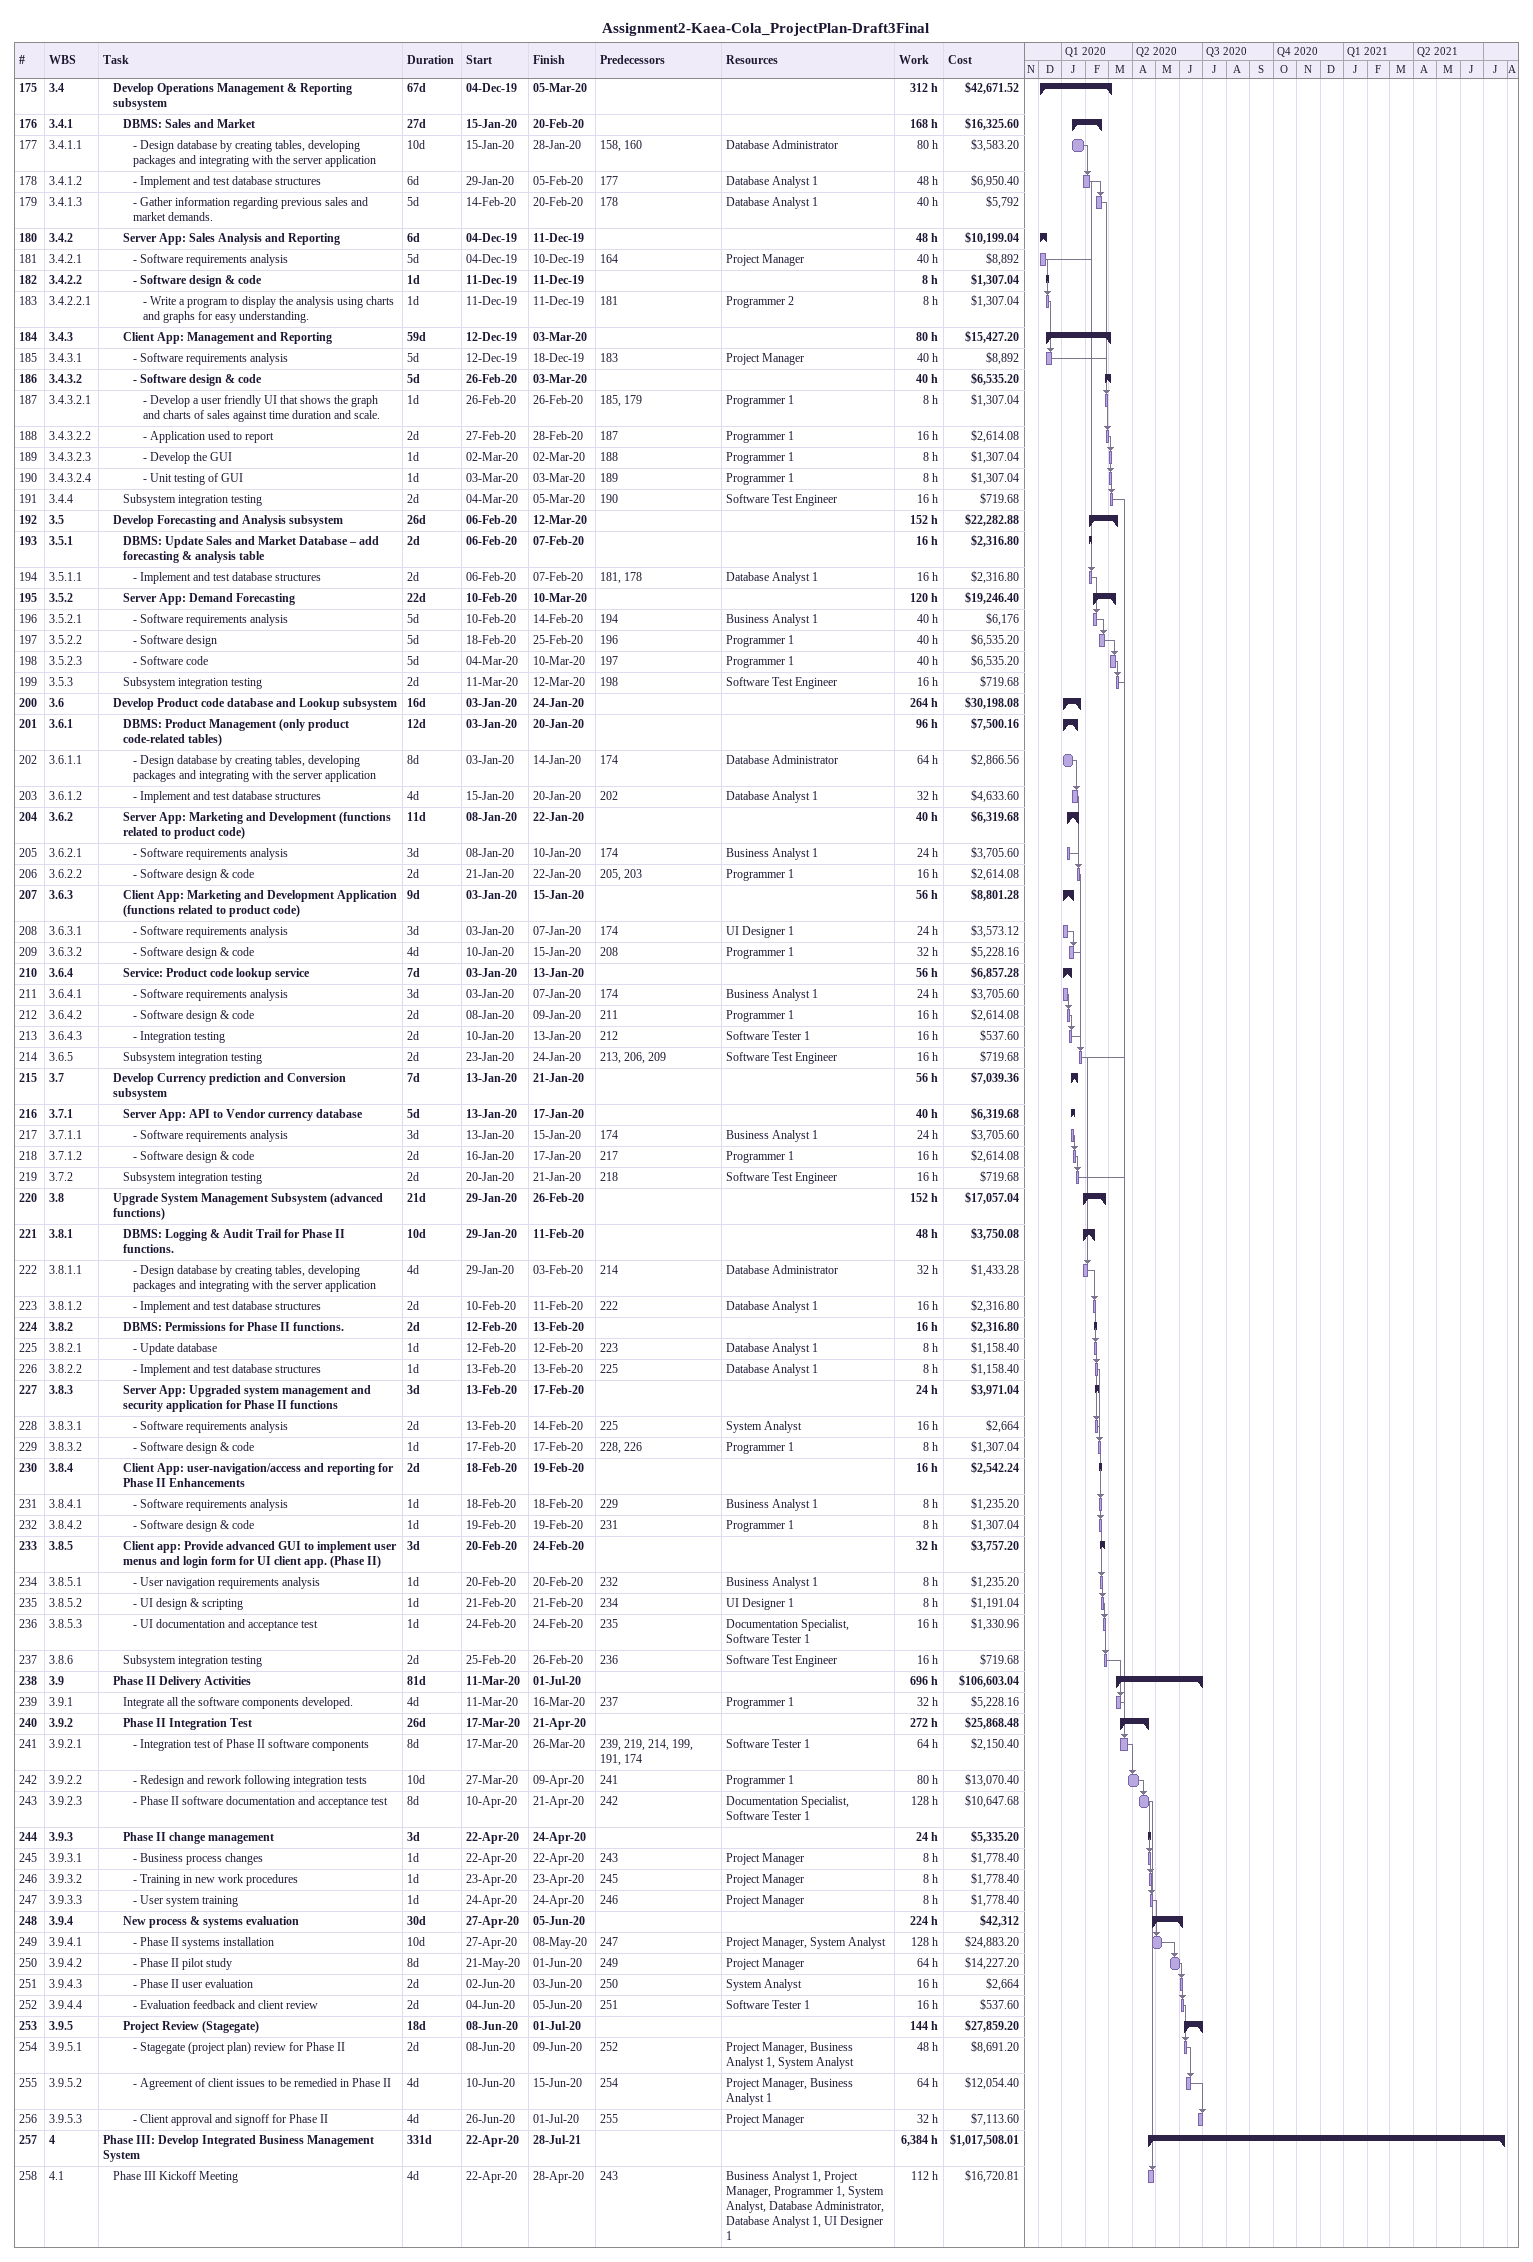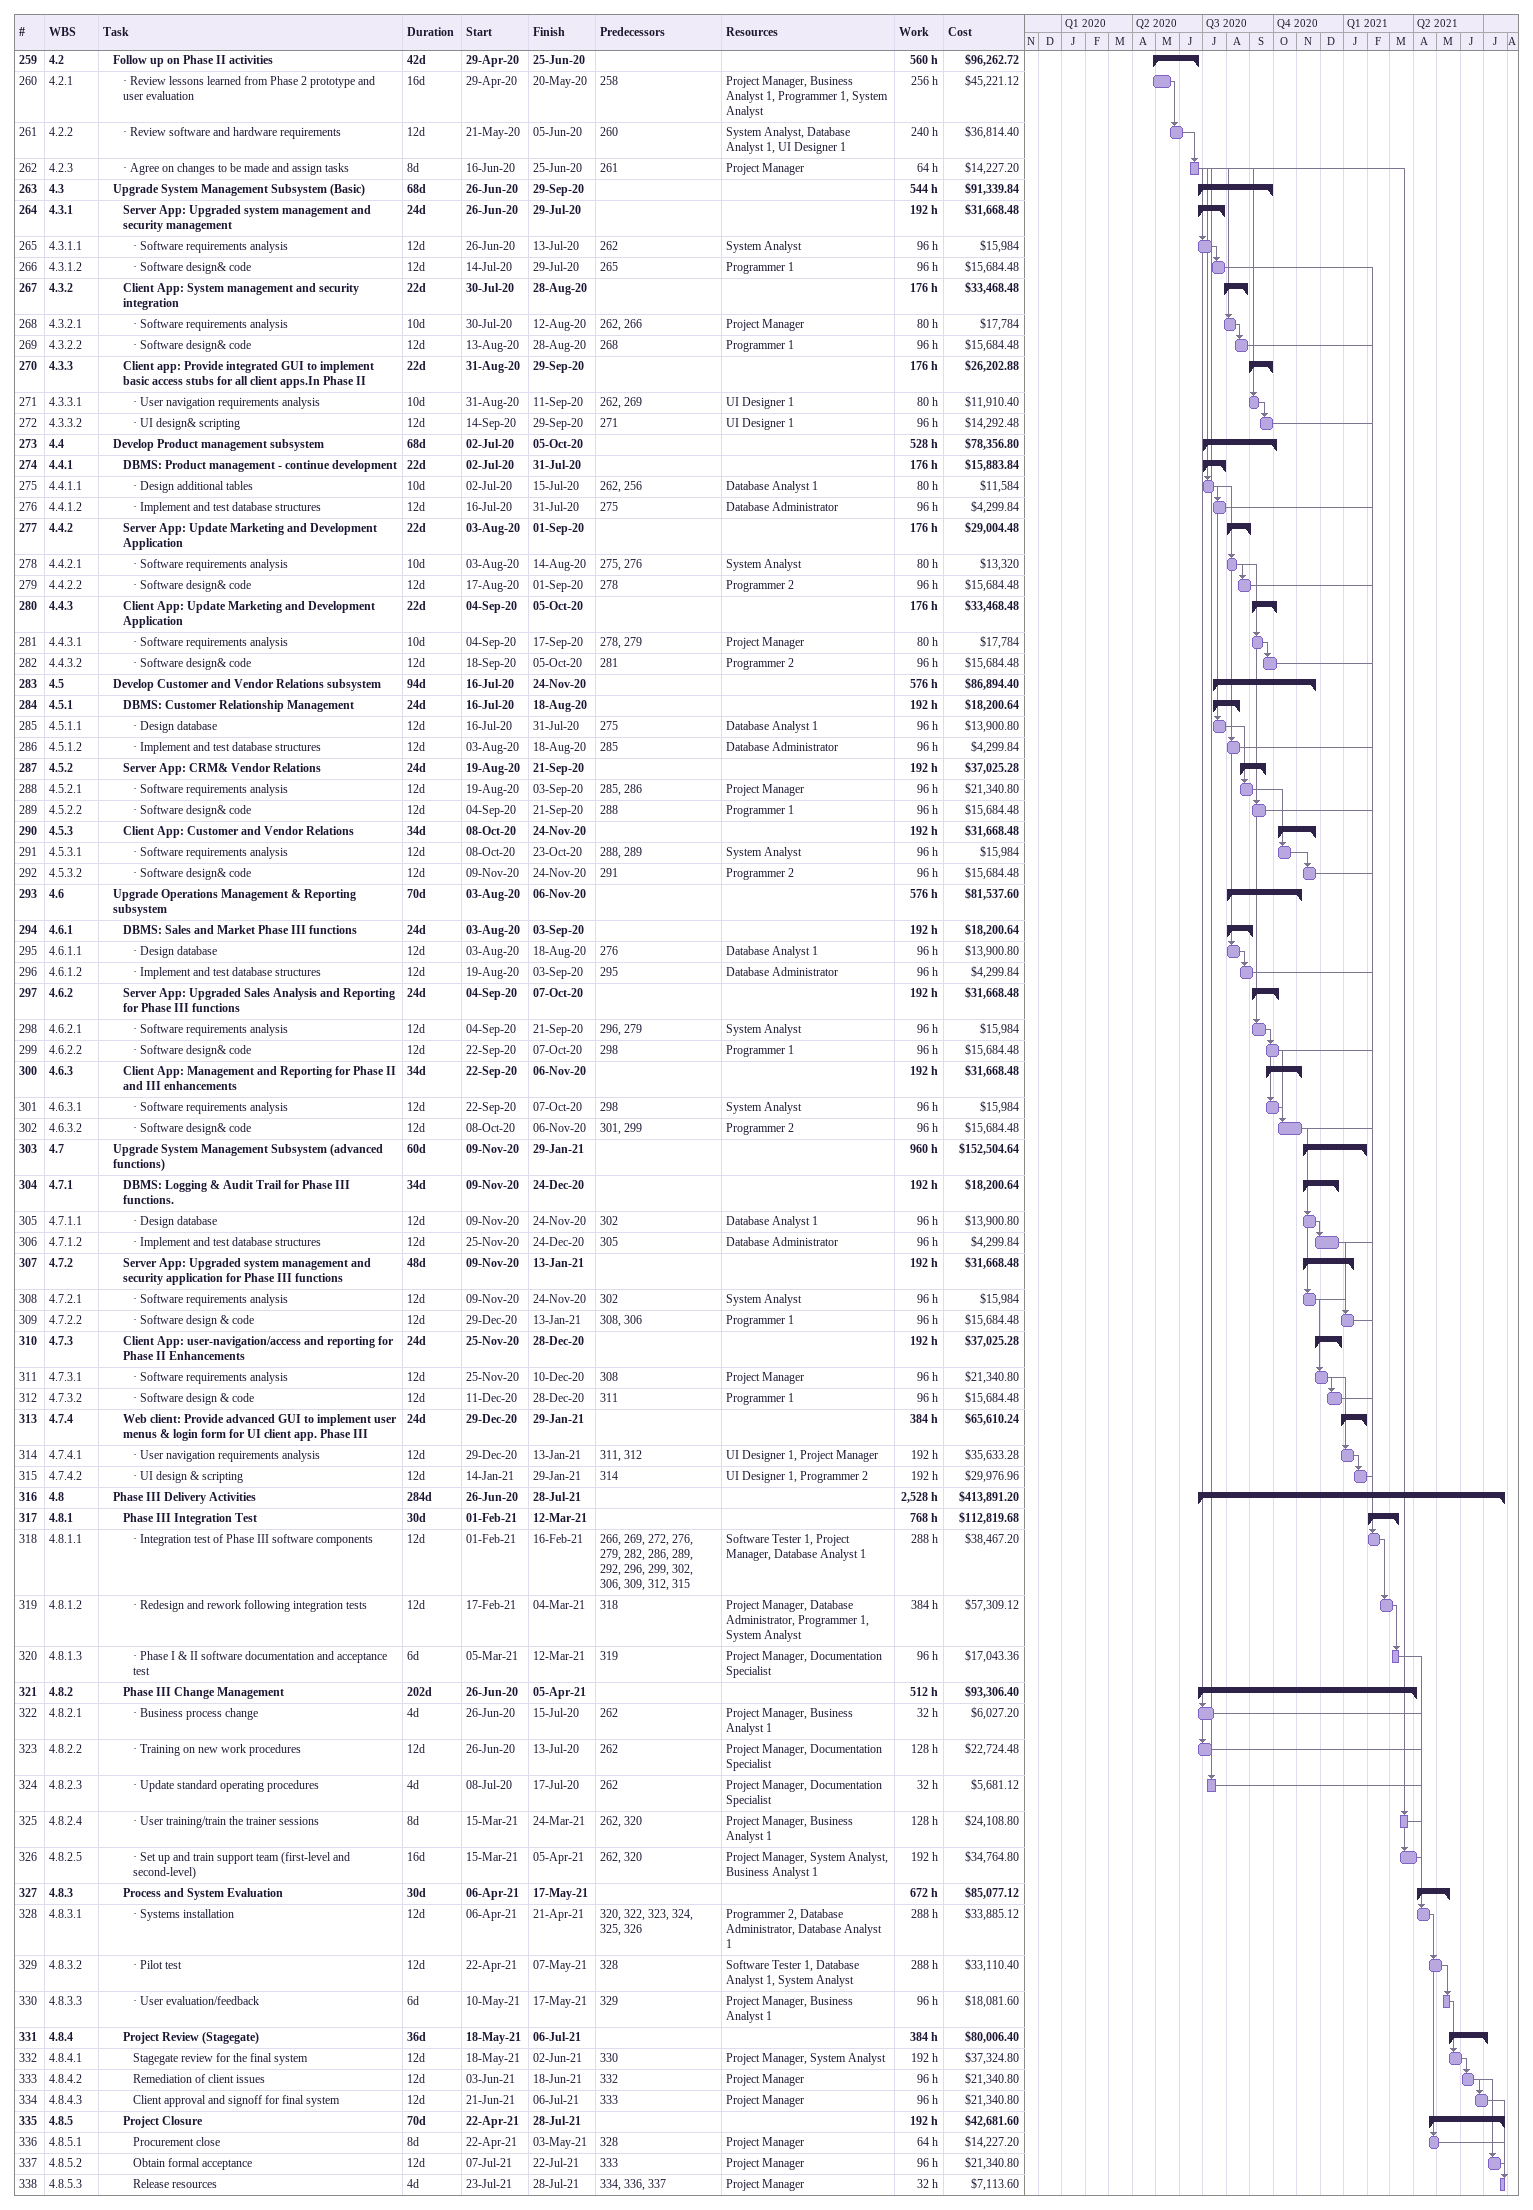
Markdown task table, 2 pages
Assignment2-Kaea-Cola_ProjectPlan-Draft3Final

| ID | WBS | Task | Duration | Start | Finish | Predecessors | Resources | Work (h) | Cost ($) |
|---|---|---|---|---|---|---|---|---|---|
| 175 | 3.4 | **Develop Operations Management & Reporting subsystem** | 67d | 2019-12-04 | 2020-03-05 |  |  | 312 | 42671.52 |
| 176 | 3.4.1 | **DBMS: Sales and Market** | 27d | 2020-01-15 | 2020-02-20 |  |  | 168 | 16325.60 |
| 177 | 3.4.1.1 | - Design database by creating tables, developing packages and integrating with the server application | 10d | 2020-01-15 | 2020-01-28 | 158, 160 | Database Administrator | 80 | 3583.20 |
| 178 | 3.4.1.2 | - Implement and test database structures | 6d | 2020-01-29 | 2020-02-05 | 177 | Database Analyst 1 | 48 | 6950.40 |
| 179 | 3.4.1.3 | - Gather information regarding previous sales and market demands. | 5d | 2020-02-14 | 2020-02-20 | 178 | Database Analyst 1 | 40 | 5792 |
| 180 | 3.4.2 | **Server App: Sales Analysis and Reporting** | 6d | 2019-12-04 | 2019-12-11 |  |  | 48 | 10199.04 |
| 181 | 3.4.2.1 | - Software requirements analysis | 5d | 2019-12-04 | 2019-12-10 | 164 | Project Manager | 40 | 8892 |
| 182 | 3.4.2.2 | **- Software design & code** | 1d | 2019-12-11 | 2019-12-11 |  |  | 8 | 1307.04 |
| 183 | 3.4.2.2.1 | - Write a program to display the analysis using charts and graphs for easy understanding. | 1d | 2019-12-11 | 2019-12-11 | 181 | Programmer 2 | 8 | 1307.04 |
| 184 | 3.4.3 | **Client App: Management and Reporting** | 59d | 2019-12-12 | 2020-03-03 |  |  | 80 | 15427.20 |
| 185 | 3.4.3.1 | - Software requirements analysis | 5d | 2019-12-12 | 2019-12-18 | 183 | Project Manager | 40 | 8892 |
| 186 | 3.4.3.2 | **- Software design & code** | 5d | 2020-02-26 | 2020-03-03 |  |  | 40 | 6535.20 |
| 187 | 3.4.3.2.1 | - Develop a user friendly UI that shows the graph and charts of sales against time duration and scale. | 1d | 2020-02-26 | 2020-02-26 | 185, 179 | Programmer 1 | 8 | 1307.04 |
| 188 | 3.4.3.2.2 | - Application used to report | 2d | 2020-02-27 | 2020-02-28 | 187 | Programmer 1 | 16 | 2614.08 |
| 189 | 3.4.3.2.3 | - Develop the GUI | 1d | 2020-03-02 | 2020-03-02 | 188 | Programmer 1 | 8 | 1307.04 |
| 190 | 3.4.3.2.4 | - Unit testing of GUI | 1d | 2020-03-03 | 2020-03-03 | 189 | Programmer 1 | 8 | 1307.04 |
| 191 | 3.4.4 | Subsystem integration testing | 2d | 2020-03-04 | 2020-03-05 | 190 | Software Test Engineer | 16 | 719.68 |
| 192 | 3.5 | **Develop Forecasting and Analysis subsystem** | 26d | 2020-02-06 | 2020-03-12 |  |  | 152 | 22282.88 |
| 193 | 3.5.1 | **DBMS: Update Sales and Market Database – add forecasting & analysis table** | 2d | 2020-02-06 | 2020-02-07 |  |  | 16 | 2316.80 |
| 194 | 3.5.1.1 | - Implement and test database structures | 2d | 2020-02-06 | 2020-02-07 | 181, 178 | Database Analyst 1 | 16 | 2316.80 |
| 195 | 3.5.2 | **Server App: Demand Forecasting** | 22d | 2020-02-10 | 2020-03-10 |  |  | 120 | 19246.40 |
| 196 | 3.5.2.1 | - Software requirements analysis | 5d | 2020-02-10 | 2020-02-14 | 194 | Business Analyst 1 | 40 | 6176 |
| 197 | 3.5.2.2 | - Software design | 5d | 2020-02-18 | 2020-02-25 | 196 | Programmer 1 | 40 | 6535.20 |
| 198 | 3.5.2.3 | - Software code | 5d | 2020-03-04 | 2020-03-10 | 197 | Programmer 1 | 40 | 6535.20 |
| 199 | 3.5.3 | Subsystem integration testing | 2d | 2020-03-11 | 2020-03-12 | 198 | Software Test Engineer | 16 | 719.68 |
| 200 | 3.6 | **Develop Product code database and Lookup subsystem** | 16d | 2020-01-03 | 2020-01-24 |  |  | 264 | 30198.08 |
| 201 | 3.6.1 | **DBMS: Product Management (only product code-related tables)** | 12d | 2020-01-03 | 2020-01-20 |  |  | 96 | 7500.16 |
| 202 | 3.6.1.1 | - Design database by creating tables, developing packages and integrating with the server application | 8d | 2020-01-03 | 2020-01-14 | 174 | Database Administrator | 64 | 2866.56 |
| 203 | 3.6.1.2 | - Implement and test database structures | 4d | 2020-01-15 | 2020-01-20 | 202 | Database Analyst 1 | 32 | 4633.60 |
| 204 | 3.6.2 | **Server App: Marketing and Development (functions related to product code)** | 11d | 2020-01-08 | 2020-01-22 |  |  | 40 | 6319.68 |
| 205 | 3.6.2.1 | - Software requirements analysis | 3d | 2020-01-08 | 2020-01-10 | 174 | Business Analyst 1 | 24 | 3705.60 |
| 206 | 3.6.2.2 | - Software design & code | 2d | 2020-01-21 | 2020-01-22 | 205, 203 | Programmer 1 | 16 | 2614.08 |
| 207 | 3.6.3 | **Client App: Marketing and Development Application (functions related to product code)** | 9d | 2020-01-03 | 2020-01-15 |  |  | 56 | 8801.28 |
| 208 | 3.6.3.1 | - Software requirements analysis | 3d | 2020-01-03 | 2020-01-07 | 174 | UI Designer 1 | 24 | 3573.12 |
| 209 | 3.6.3.2 | - Software design & code | 4d | 2020-01-10 | 2020-01-15 | 208 | Programmer 1 | 32 | 5228.16 |
| 210 | 3.6.4 | **Service: Product code lookup service** | 7d | 2020-01-03 | 2020-01-13 |  |  | 56 | 6857.28 |
| 211 | 3.6.4.1 | - Software requirements analysis | 3d | 2020-01-03 | 2020-01-07 | 174 | Business Analyst 1 | 24 | 3705.60 |
| 212 | 3.6.4.2 | - Software design & code | 2d | 2020-01-08 | 2020-01-09 | 211 | Programmer 1 | 16 | 2614.08 |
| 213 | 3.6.4.3 | - Integration testing | 2d | 2020-01-10 | 2020-01-13 | 212 | Software Tester 1 | 16 | 537.60 |
| 214 | 3.6.5 | Subsystem integration testing | 2d | 2020-01-23 | 2020-01-24 | 213, 206, 209 | Software Test Engineer | 16 | 719.68 |
| 215 | 3.7 | **Develop Currency prediction and Conversion subsystem** | 7d | 2020-01-13 | 2020-01-21 |  |  | 56 | 7039.36 |
| 216 | 3.7.1 | **Server App: API to Vendor currency database** | 5d | 2020-01-13 | 2020-01-17 |  |  | 40 | 6319.68 |
| 217 | 3.7.1.1 | - Software requirements analysis | 3d | 2020-01-13 | 2020-01-15 | 174 | Business Analyst 1 | 24 | 3705.60 |
| 218 | 3.7.1.2 | - Software design & code | 2d | 2020-01-16 | 2020-01-17 | 217 | Programmer 1 | 16 | 2614.08 |
| 219 | 3.7.2 | Subsystem integration testing | 2d | 2020-01-20 | 2020-01-21 | 218 | Software Test Engineer | 16 | 719.68 |
| 220 | 3.8 | **Upgrade System Management Subsystem (advanced functions)** | 21d | 2020-01-29 | 2020-02-26 |  |  | 152 | 17057.04 |
| 221 | 3.8.1 | **DBMS: Logging & Audit Trail for Phase II functions.** | 10d | 2020-01-29 | 2020-02-11 |  |  | 48 | 3750.08 |
| 222 | 3.8.1.1 | - Design database by creating tables, developing packages and integrating with the server application | 4d | 2020-01-29 | 2020-02-03 | 214 | Database Administrator | 32 | 1433.28 |
| 223 | 3.8.1.2 | - Implement and test database structures | 2d | 2020-02-10 | 2020-02-11 | 222 | Database Analyst 1 | 16 | 2316.80 |
| 224 | 3.8.2 | **DBMS: Permissions for Phase II functions.** | 2d | 2020-02-12 | 2020-02-13 |  |  | 16 | 2316.80 |
| 225 | 3.8.2.1 | - Update database | 1d | 2020-02-12 | 2020-02-12 | 223 | Database Analyst 1 | 8 | 1158.40 |
| 226 | 3.8.2.2 | - Implement and test database structures | 1d | 2020-02-13 | 2020-02-13 | 225 | Database Analyst 1 | 8 | 1158.40 |
| 227 | 3.8.3 | **Server App: Upgraded system management and security application for Phase II functions** | 3d | 2020-02-13 | 2020-02-17 |  |  | 24 | 3971.04 |
| 228 | 3.8.3.1 | - Software requirements analysis | 2d | 2020-02-13 | 2020-02-14 | 225 | System Analyst | 16 | 2664 |
| 229 | 3.8.3.2 | - Software design & code | 1d | 2020-02-17 | 2020-02-17 | 228, 226 | Programmer 1 | 8 | 1307.04 |
| 230 | 3.8.4 | **Client App: user-navigation/access and reporting for Phase II Enhancements** | 2d | 2020-02-18 | 2020-02-19 |  |  | 16 | 2542.24 |
| 231 | 3.8.4.1 | - Software requirements analysis | 1d | 2020-02-18 | 2020-02-18 | 229 | Business Analyst 1 | 8 | 1235.20 |
| 232 | 3.8.4.2 | - Software design & code | 1d | 2020-02-19 | 2020-02-19 | 231 | Programmer 1 | 8 | 1307.04 |
| 233 | 3.8.5 | **Client app: Provide advanced GUI to implement user menus and login form for UI client app. (Phase II)** | 3d | 2020-02-20 | 2020-02-24 |  |  | 32 | 3757.20 |
| 234 | 3.8.5.1 | - User navigation requirements analysis | 1d | 2020-02-20 | 2020-02-20 | 232 | Business Analyst 1 | 8 | 1235.20 |
| 235 | 3.8.5.2 | - UI design & scripting | 1d | 2020-02-21 | 2020-02-21 | 234 | UI Designer 1 | 8 | 1191.04 |
| 236 | 3.8.5.3 | - UI documentation and acceptance test | 1d | 2020-02-24 | 2020-02-24 | 235 | Documentation Specialist, Software Tester 1 | 16 | 1330.96 |
| 237 | 3.8.6 | Subsystem integration testing | 2d | 2020-02-25 | 2020-02-26 | 236 | Software Test Engineer | 16 | 719.68 |
| 238 | 3.9 | **Phase II Delivery Activities** | 81d | 2020-03-11 | 2020-07-01 |  |  | 696 | 106603.04 |
| 239 | 3.9.1 | Integrate all the software components developed. | 4d | 2020-03-11 | 2020-03-16 | 237 | Programmer 1 | 32 | 5228.16 |
| 240 | 3.9.2 | **Phase II Integration Test** | 26d | 2020-03-17 | 2020-04-21 |  |  | 272 | 25868.48 |
| 241 | 3.9.2.1 | - Integration test of Phase II software components | 8d | 2020-03-17 | 2020-03-26 | 239, 219, 214, 199, 191, 174 | Software Tester 1 | 64 | 2150.40 |
| 242 | 3.9.2.2 | - Redesign and rework following integration tests | 10d | 2020-03-27 | 2020-04-09 | 241 | Programmer 1 | 80 | 13070.40 |
| 243 | 3.9.2.3 | - Phase II software documentation and acceptance test | 8d | 2020-04-10 | 2020-04-21 | 242 | Documentation Specialist, Software Tester 1 | 128 | 10647.68 |
| 244 | 3.9.3 | **Phase II change management** | 3d | 2020-04-22 | 2020-04-24 |  |  | 24 | 5335.20 |
| 245 | 3.9.3.1 | - Business process changes | 1d | 2020-04-22 | 2020-04-22 | 243 | Project Manager | 8 | 1778.40 |
| 246 | 3.9.3.2 | - Training in new work procedures | 1d | 2020-04-23 | 2020-04-23 | 245 | Project Manager | 8 | 1778.40 |
| 247 | 3.9.3.3 | - User system training | 1d | 2020-04-24 | 2020-04-24 | 246 | Project Manager | 8 | 1778.40 |
| 248 | 3.9.4 | **New process & systems evaluation** | 30d | 2020-04-27 | 2020-06-05 |  |  | 224 | 42312 |
| 249 | 3.9.4.1 | - Phase II systems installation | 10d | 2020-04-27 | 2020-05-08 | 247 | Project Manager, System Analyst | 128 | 24883.20 |
| 250 | 3.9.4.2 | - Phase II pilot study | 8d | 2020-05-21 | 2020-06-01 | 249 | Project Manager | 64 | 14227.20 |
| 251 | 3.9.4.3 | - Phase II user evaluation | 2d | 2020-06-02 | 2020-06-03 | 250 | System Analyst | 16 | 2664 |
| 252 | 3.9.4.4 | - Evaluation feedback and client review | 2d | 2020-06-04 | 2020-06-05 | 251 | Software Tester 1 | 16 | 537.60 |
| 253 | 3.9.5 | **Project Review (Stagegate)** | 18d | 2020-06-08 | 2020-07-01 |  |  | 144 | 27859.20 |
| 254 | 3.9.5.1 | - Stagegate (project plan) review for Phase II | 2d | 2020-06-08 | 2020-06-09 | 252 | Project Manager, Business Analyst 1, System Analyst | 48 | 8691.20 |
| 255 | 3.9.5.2 | - Agreement of client issues to be remedied in Phase II | 4d | 2020-06-10 | 2020-06-15 | 254 | Project Manager, Business Analyst 1 | 64 | 12054.40 |
| 256 | 3.9.5.3 | - Client approval and signoff for Phase II | 4d | 2020-06-26 | 2020-07-01 | 255 | Project Manager | 32 | 7113.60 |
| 257 | 4 | **Phase III: Develop Integrated Business Management System** | 331d | 2020-04-22 | 2021-07-28 |  |  | 6384 | 1017508.01 |
| 258 | 4.1 | Phase III Kickoff Meeting | 4d | 2020-04-22 | 2020-04-28 | 243 | Business Analyst 1, Project Manager, Programmer 1, System Analyst, Database Administrator, Database Analyst 1, UI Designer 1 | 112 | 16720.81 |
| 259 | 4.2 | **Follow up on Phase II activities** | 42d | 2020-04-29 | 2020-06-25 |  |  | 560 | 96262.72 |
| 260 | 4.2.1 | · Review lessons learned from Phase 2 prototype and user evaluation | 16d | 2020-04-29 | 2020-05-20 | 258 | Project Manager, Business Analyst 1, Programmer 1, System Analyst | 256 | 45221.12 |
| 261 | 4.2.2 | · Review software and hardware requirements | 12d | 2020-05-21 | 2020-06-05 | 260 | System Analyst, Database Analyst 1, UI Designer 1 | 240 | 36814.40 |
| 262 | 4.2.3 | · Agree on changes to be made and assign tasks | 8d | 2020-06-16 | 2020-06-25 | 261 | Project Manager | 64 | 14227.20 |
| 263 | 4.3 | **Upgrade System Management Subsystem (Basic)** | 68d | 2020-06-26 | 2020-09-29 |  |  | 544 | 91339.84 |
| 264 | 4.3.1 | **Server App: Upgraded system management and security management** | 24d | 2020-06-26 | 2020-07-29 |  |  | 192 | 31668.48 |
| 265 | 4.3.1.1 | · Software requirements analysis | 12d | 2020-06-26 | 2020-07-13 | 262 | System Analyst | 96 | 15984 |
| 266 | 4.3.1.2 | · Software design& code | 12d | 2020-07-14 | 2020-07-29 | 265 | Programmer 1 | 96 | 15684.48 |
| 267 | 4.3.2 | **Client App: System management and security integration** | 22d | 2020-07-30 | 2020-08-28 |  |  | 176 | 33468.48 |
| 268 | 4.3.2.1 | · Software requirements analysis | 10d | 2020-07-30 | 2020-08-12 | 262, 266 | Project Manager | 80 | 17784 |
| 269 | 4.3.2.2 | · Software design& code | 12d | 2020-08-13 | 2020-08-28 | 268 | Programmer 1 | 96 | 15684.48 |
| 270 | 4.3.3 | **Client app: Provide integrated GUI to implement basic access stubs for all client apps.In Phase II** | 22d | 2020-08-31 | 2020-09-29 |  |  | 176 | 26202.88 |
| 271 | 4.3.3.1 | · User navigation requirements analysis | 10d | 2020-08-31 | 2020-09-11 | 262, 269 | UI Designer 1 | 80 | 11910.40 |
| 272 | 4.3.3.2 | · UI design& scripting | 12d | 2020-09-14 | 2020-09-29 | 271 | UI Designer 1 | 96 | 14292.48 |
| 273 | 4.4 | **Develop Product management subsystem** | 68d | 2020-07-02 | 2020-10-05 |  |  | 528 | 78356.80 |
| 274 | 4.4.1 | **DBMS: Product management - continue development** | 22d | 2020-07-02 | 2020-07-31 |  |  | 176 | 15883.84 |
| 275 | 4.4.1.1 | · Design additional tables | 10d | 2020-07-02 | 2020-07-15 | 262, 256 | Database Analyst 1 | 80 | 11584 |
| 276 | 4.4.1.2 | · Implement and test database structures | 12d | 2020-07-16 | 2020-07-31 | 275 | Database Administrator | 96 | 4299.84 |
| 277 | 4.4.2 | **Server App: Update Marketing and Development Application** | 22d | 2020-08-03 | 2020-09-01 |  |  | 176 | 29004.48 |
| 278 | 4.4.2.1 | · Software requirements analysis | 10d | 2020-08-03 | 2020-08-14 | 275, 276 | System Analyst | 80 | 13320 |
| 279 | 4.4.2.2 | · Software design& code | 12d | 2020-08-17 | 2020-09-01 | 278 | Programmer 2 | 96 | 15684.48 |
| 280 | 4.4.3 | **Client App: Update Marketing and Development Application** | 22d | 2020-09-04 | 2020-10-05 |  |  | 176 | 33468.48 |
| 281 | 4.4.3.1 | · Software requirements analysis | 10d | 2020-09-04 | 2020-09-17 | 278, 279 | Project Manager | 80 | 17784 |
| 282 | 4.4.3.2 | · Software design& code | 12d | 2020-09-18 | 2020-10-05 | 281 | Programmer 2 | 96 | 15684.48 |
| 283 | 4.5 | **Develop Customer and Vendor Relations subsystem** | 94d | 2020-07-16 | 2020-11-24 |  |  | 576 | 86894.40 |
| 284 | 4.5.1 | **DBMS: Customer Relationship Management** | 24d | 2020-07-16 | 2020-08-18 |  |  | 192 | 18200.64 |
| 285 | 4.5.1.1 | · Design database | 12d | 2020-07-16 | 2020-07-31 | 275 | Database Analyst 1 | 96 | 13900.80 |
| 286 | 4.5.1.2 | · Implement and test database structures | 12d | 2020-08-03 | 2020-08-18 | 285 | Database Administrator | 96 | 4299.84 |
| 287 | 4.5.2 | **Server App: CRM& Vendor Relations** | 24d | 2020-08-19 | 2020-09-21 |  |  | 192 | 37025.28 |
| 288 | 4.5.2.1 | · Software requirements analysis | 12d | 2020-08-19 | 2020-09-03 | 285, 286 | Project Manager | 96 | 21340.80 |
| 289 | 4.5.2.2 | · Software design& code | 12d | 2020-09-04 | 2020-09-21 | 288 | Programmer 1 | 96 | 15684.48 |
| 290 | 4.5.3 | **Client App: Customer and Vendor Relations** | 34d | 2020-10-08 | 2020-11-24 |  |  | 192 | 31668.48 |
| 291 | 4.5.3.1 | · Software requirements analysis | 12d | 2020-10-08 | 2020-10-23 | 288, 289 | System Analyst | 96 | 15984 |
| 292 | 4.5.3.2 | · Software design& code | 12d | 2020-11-09 | 2020-11-24 | 291 | Programmer 2 | 96 | 15684.48 |
| 293 | 4.6 | **Upgrade Operations Management & Reporting subsystem** | 70d | 2020-08-03 | 2020-11-06 |  |  | 576 | 81537.60 |
| 294 | 4.6.1 | **DBMS: Sales and Market Phase III functions** | 24d | 2020-08-03 | 2020-09-03 |  |  | 192 | 18200.64 |
| 295 | 4.6.1.1 | · Design database | 12d | 2020-08-03 | 2020-08-18 | 276 | Database Analyst 1 | 96 | 13900.80 |
| 296 | 4.6.1.2 | · Implement and test database structures | 12d | 2020-08-19 | 2020-09-03 | 295 | Database Administrator | 96 | 4299.84 |
| 297 | 4.6.2 | **Server App: Upgraded Sales Analysis and Reporting for Phase III functions** | 24d | 2020-09-04 | 2020-10-07 |  |  | 192 | 31668.48 |
| 298 | 4.6.2.1 | · Software requirements analysis | 12d | 2020-09-04 | 2020-09-21 | 296, 279 | System Analyst | 96 | 15984 |
| 299 | 4.6.2.2 | · Software design& code | 12d | 2020-09-22 | 2020-10-07 | 298 | Programmer 1 | 96 | 15684.48 |
| 300 | 4.6.3 | **Client App: Management and Reporting for Phase II and III enhancements** | 34d | 2020-09-22 | 2020-11-06 |  |  | 192 | 31668.48 |
| 301 | 4.6.3.1 | · Software requirements analysis | 12d | 2020-09-22 | 2020-10-07 | 298 | System Analyst | 96 | 15984 |
| 302 | 4.6.3.2 | · Software design& code | 12d | 2020-10-08 | 2020-11-06 | 301, 299 | Programmer 2 | 96 | 15684.48 |
| 303 | 4.7 | **Upgrade System Management Subsystem (advanced functions)** | 60d | 2020-11-09 | 2021-01-29 |  |  | 960 | 152504.64 |
| 304 | 4.7.1 | **DBMS: Logging & Audit Trail for Phase III functions.** | 34d | 2020-11-09 | 2020-12-24 |  |  | 192 | 18200.64 |
| 305 | 4.7.1.1 | · Design database | 12d | 2020-11-09 | 2020-11-24 | 302 | Database Analyst 1 | 96 | 13900.80 |
| 306 | 4.7.1.2 | · Implement and test database structures | 12d | 2020-11-25 | 2020-12-24 | 305 | Database Administrator | 96 | 4299.84 |
| 307 | 4.7.2 | **Server App: Upgraded system management and security application for Phase III functions** | 48d | 2020-11-09 | 2021-01-13 |  |  | 192 | 31668.48 |
| 308 | 4.7.2.1 | · Software requirements analysis | 12d | 2020-11-09 | 2020-11-24 | 302 | System Analyst | 96 | 15984 |
| 309 | 4.7.2.2 | · Software design & code | 12d | 2020-12-29 | 2021-01-13 | 308, 306 | Programmer 1 | 96 | 15684.48 |
| 310 | 4.7.3 | **Client App: user-navigation/access and reporting for Phase II Enhancements** | 24d | 2020-11-25 | 2020-12-28 |  |  | 192 | 37025.28 |
| 311 | 4.7.3.1 | · Software requirements analysis | 12d | 2020-11-25 | 2020-12-10 | 308 | Project Manager | 96 | 21340.80 |
| 312 | 4.7.3.2 | · Software design & code | 12d | 2020-12-11 | 2020-12-28 | 311 | Programmer 1 | 96 | 15684.48 |
| 313 | 4.7.4 | **Web client: Provide advanced GUI to implement user menus & login form for UI client app. Phase III** | 24d | 2020-12-29 | 2021-01-29 |  |  | 384 | 65610.24 |
| 314 | 4.7.4.1 | · User navigation requirements analysis | 12d | 2020-12-29 | 2021-01-13 | 311, 312 | UI Designer 1, Project Manager | 192 | 35633.28 |
| 315 | 4.7.4.2 | · UI design & scripting | 12d | 2021-01-14 | 2021-01-29 | 314 | UI Designer 1, Programmer 2 | 192 | 29976.96 |
| 316 | 4.8 | **Phase III Delivery Activities** | 284d | 2020-06-26 | 2021-07-28 |  |  | 2528 | 413891.20 |
| 317 | 4.8.1 | **Phase III Integration Test** | 30d | 2021-02-01 | 2021-03-12 |  |  | 768 | 112819.68 |
| 318 | 4.8.1.1 | · Integration test of Phase III software components | 12d | 2021-02-01 | 2021-02-16 | 266, 269, 272, 276, 279, 282, 286, 289, 292, 296, 299, 302, 306, 309, 312, 315 | Software Tester 1, Project Manager, Database Analyst 1 | 288 | 38467.20 |
| 319 | 4.8.1.2 | · Redesign and rework following integration tests | 12d | 2021-02-17 | 2021-03-04 | 318 | Project Manager, Database Administrator, Programmer 1, System Analyst | 384 | 57309.12 |
| 320 | 4.8.1.3 | · Phase I & II software documentation and acceptance test | 6d | 2021-03-05 | 2021-03-12 | 319 | Project Manager, Documentation Specialist | 96 | 17043.36 |
| 321 | 4.8.2 | **Phase III Change Management** | 202d | 2020-06-26 | 2021-04-05 |  |  | 512 | 93306.40 |
| 322 | 4.8.2.1 | · Business process change | 4d | 2020-06-26 | 2020-07-15 | 262 | Project Manager, Business Analyst 1 | 32 | 6027.20 |
| 323 | 4.8.2.2 | · Training on new work procedures | 12d | 2020-06-26 | 2020-07-13 | 262 | Project Manager, Documentation Specialist | 128 | 22724.48 |
| 324 | 4.8.2.3 | · Update standard operating procedures | 4d | 2020-07-08 | 2020-07-17 | 262 | Project Manager, Documentation Specialist | 32 | 5681.12 |
| 325 | 4.8.2.4 | · User training/train the trainer sessions | 8d | 2021-03-15 | 2021-03-24 | 262, 320 | Project Manager, Business Analyst 1 | 128 | 24108.80 |
| 326 | 4.8.2.5 | · Set up and train support team (first-level and second-level) | 16d | 2021-03-15 | 2021-04-05 | 262, 320 | Project Manager, System Analyst, Business Analyst 1 | 192 | 34764.80 |
| 327 | 4.8.3 | **Process and System Evaluation** | 30d | 2021-04-06 | 2021-05-17 |  |  | 672 | 85077.12 |
| 328 | 4.8.3.1 | · Systems installation | 12d | 2021-04-06 | 2021-04-21 | 320, 322, 323, 324, 325, 326 | Programmer 2, Database Administrator, Database Analyst 1 | 288 | 33885.12 |
| 329 | 4.8.3.2 | · Pilot test | 12d | 2021-04-22 | 2021-05-07 | 328 | Software Tester 1, Database Analyst 1, System Analyst | 288 | 33110.40 |
| 330 | 4.8.3.3 | · User evaluation/feedback | 6d | 2021-05-10 | 2021-05-17 | 329 | Project Manager, Business Analyst 1 | 96 | 18081.60 |
| 331 | 4.8.4 | **Project Review (Stagegate)** | 36d | 2021-05-18 | 2021-07-06 |  |  | 384 | 80006.40 |
| 332 | 4.8.4.1 | Stagegate review for the final system | 12d | 2021-05-18 | 2021-06-02 | 330 | Project Manager, System Analyst | 192 | 37324.80 |
| 333 | 4.8.4.2 | Remediation of client issues | 12d | 2021-06-03 | 2021-06-18 | 332 | Project Manager | 96 | 21340.80 |
| 334 | 4.8.4.3 | Client approval and signoff for final system | 12d | 2021-06-21 | 2021-07-06 | 333 | Project Manager | 96 | 21340.80 |
| 335 | 4.8.5 | **Project Closure** | 70d | 2021-04-22 | 2021-07-28 |  |  | 192 | 42681.60 |
| 336 | 4.8.5.1 | Procurement close | 8d | 2021-04-22 | 2021-05-03 | 328 | Project Manager | 64 | 14227.20 |
| 337 | 4.8.5.2 | Obtain formal acceptance | 12d | 2021-07-07 | 2021-07-22 | 333 | Project Manager | 96 | 21340.80 |
| 338 | 4.8.5.3 | Release resources | 4d | 2021-07-23 | 2021-07-28 | 334, 336, 337 | Project Manager | 32 | 7113.60 |
